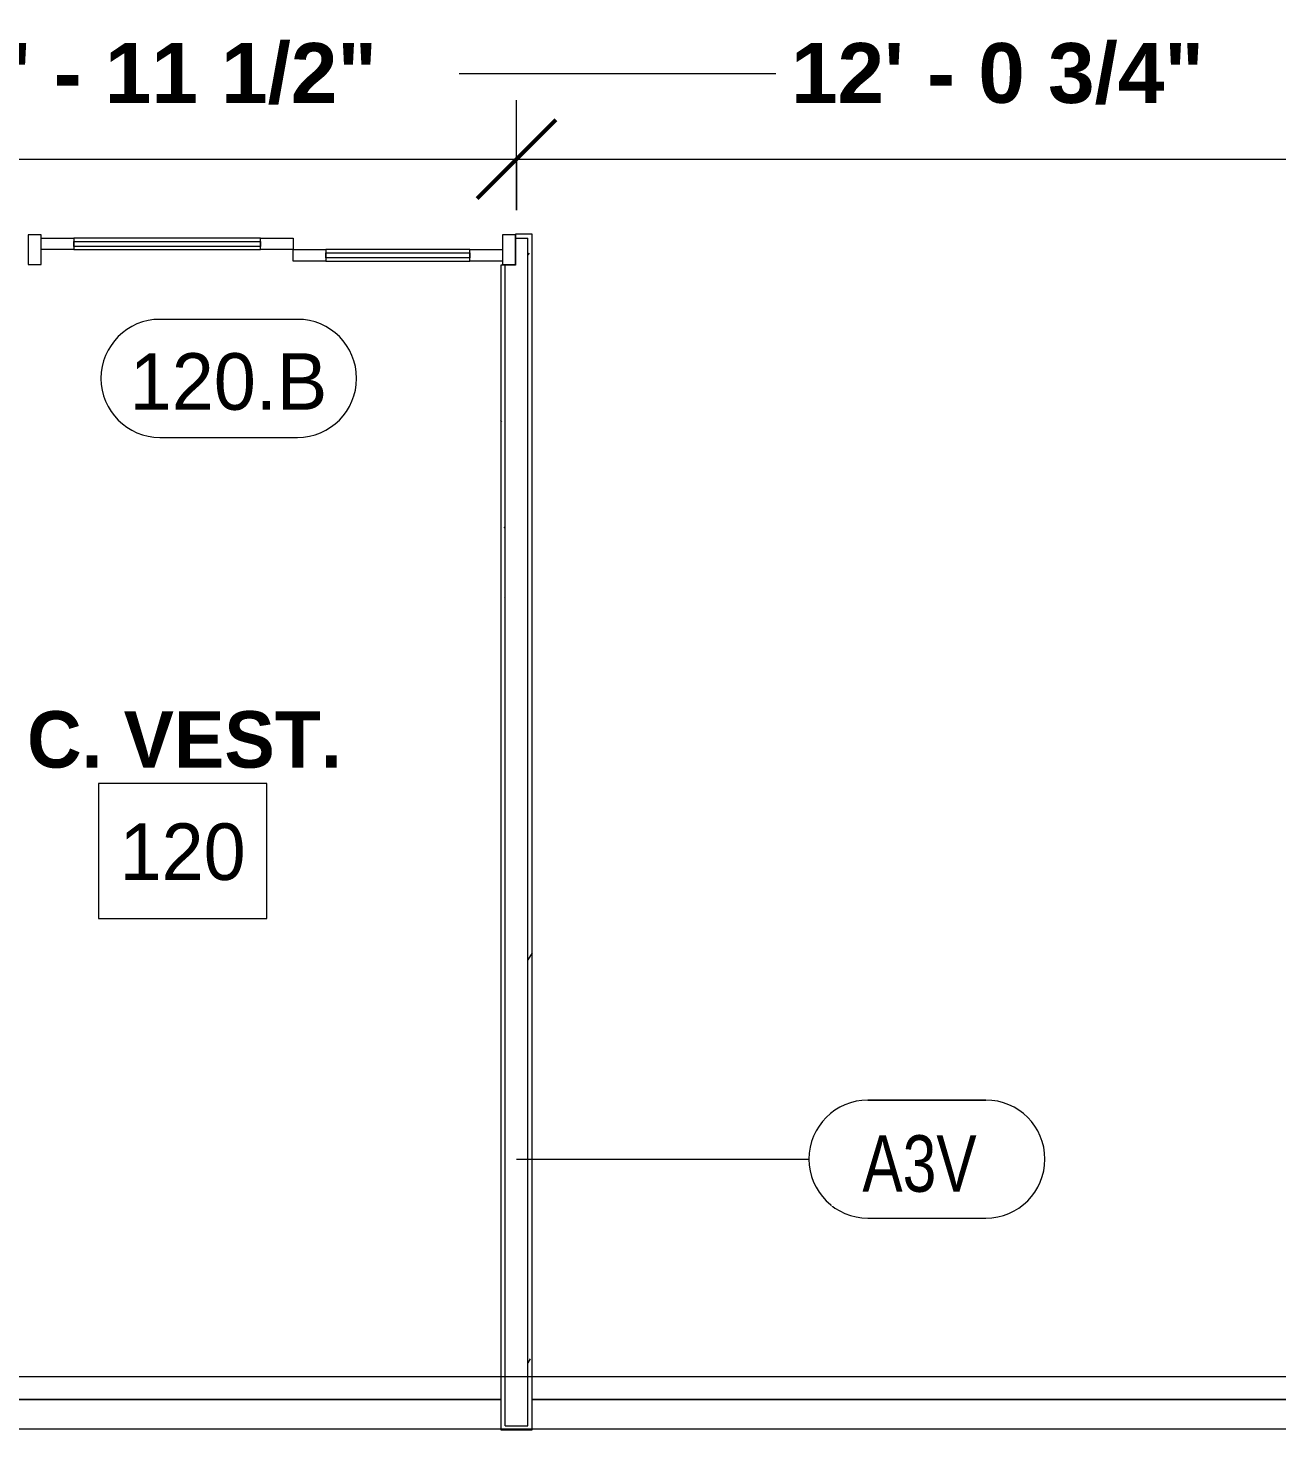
# Model space of a CAD drawing. Header units: inches. Extents: x 21592 to 24810, y -23179 to -20467.
# Drawn here: x 22094.6 to 22285.1, y -22795.4 to -22581.6 of the extents above; entities that cross this region are included whole.
import ezdxf

# ---------------------------------------------------------------- set-up
doc = ezdxf.new("R2010")
doc.units = ezdxf.units.IN
doc.header["$MEASUREMENT"] = 0
doc.linetypes.add('Grid Line 1_2_', pattern=[0.875, 0.5, -0.125, 0.125, -0.125])
for name, color, linetype, lineweight in [('A-ANNO-DIMS', 211, 'Continuous', 9), ('A-ANNO-DIMS-96', 211, 'Continuous', 9), ('A-AREA-IDEN', 2, 'Continuous', 9), ('A-DOOR', 31, 'Continuous', 20), ('A-DOOR-IDEN', 31, 'Continuous', 9), ('A-FLOR', 192, 'Continuous', 20), ('A-GLAZ-CWMG', 51, 'Continuous', 20), ('A-WALL', 113, 'Continuous', 20), ('A-WALL-IDEN', 211, 'Continuous', 9), ('A-WALL-PATT', 111, 'Continuous', 50), ('G-ANNO-SYMB', 111, 'Continuous', 9), ('I-WALL', 2, 'Continuous', 20), ('L-SITE-WALL', 31, 'Continuous', 20), ('S-GRID', 1, 'Continuous', 9)]:
    doc.layers.add(name, color=color, linetype=linetype, lineweight=lineweight)
doc.styles.add('Arial_B', font='arialbd.ttf', dxfattribs={"height": 9.132806})
doc.styles.add('Century Gothic', font='GOTHIC.TTF', dxfattribs={"height": 8.622671})
doc.styles.add('Century Gothic_1', font='GOTHIC.TTF', dxfattribs={"width": 0.8, "height": 8.622671})
doc.styles.add('Century Gothic_B', font='GOTHICB.TTF', dxfattribs={"height": 8.616719})
doc.dimstyles.new('OD_Dimension_2', dxfattribs={"dimscale": 12, "dimtxt": 9, "dimasz": 1, "dimexe": 0.75, "dimexo": 0.5, "dimgap": 0.5, "dimtad": 1, "dimdec": 4, "dimrnd": 0.0625, "dimzin": 3, "dimdsep": 46, "dimlunit": 4, "dimtxsty": 'Arial_B', "dimblk1": 'OBLIQUE', "dimblk2": 'OBLIQUE', "dimsah": 1, "dimcen": 0.09, "dimdle": 0.75, "dimazin": 0, "dimtfac": 1, "dimtdec": 4, "dimtix": 1, "dimtmove": 0, "dimatfit": 3, "dimfxl": 1, "dimtvp": 1, "dimtfill": 1, "dimfrac": 2, "dimtolj": 1, "dimtzin": 0, "dimlwd": 13, "dimlwe": 13, "dimarcsym": 2})
doc.dimstyles.new('OD_Dimension_3', dxfattribs={"dimscale": 12, "dimtxt": 9, "dimasz": 1, "dimexe": 0.75, "dimexo": 0.5, "dimgap": 0.5, "dimtad": 1, "dimdec": 4, "dimrnd": 0.0625, "dimzin": 3, "dimdsep": 46, "dimlunit": 4, "dimtxsty": 'Arial_B', "dimblk1": 'OBLIQUE', "dimblk2": 'OBLIQUE', "dimsah": 1, "dimcen": 0.09, "dimdle": 0.75, "dimazin": 0, "dimtfac": 1, "dimtdec": 4, "dimtix": 1, "dimtmove": 0, "dimatfit": 3, "dimfxl": 1, "dimtvp": 1, "dimtfill": 1, "dimfrac": 2, "dimtolj": 1, "dimtzin": 0, "dimlwd": 13, "dimlwe": 13, "dimarcsym": 2})
pattern_1 = [(0, (0, 0), (30.72, 7.68), [1.267, -21.773, 1.267, -21.773, -122.88]), (0, (0, 0), (30.72, 7.68), [-46.08, 1.267, -44.813, 1.267, -21.773, -53.76]), (0, (0, 0), (30.72, 7.68), [-115.2, 1.267, -14.093, 1.267, -37.133]), (120, (11.52, 3.84), (-22.0110751, 22.7643004), [1.267, -21.773, 1.267, -21.773, -122.88]), (120, (11.52, 3.84), (-22.0110751, 22.7643004), [-46.08, 1.267, -44.813, 1.267, -21.773, -53.76]), (120, (11.52, 3.84), (-22.0110751, 22.7643004), [-115.2, 1.267, -14.093, 1.267, -37.133]), (240, (15.36, 19.2), (-8.7089249, -30.4443004), [1.267, -21.773, 1.267, -21.773, -122.88]), (240, (15.36, 19.2), (-8.7089249, -30.4443004), [-46.08, 1.267, -44.813, 1.267, -21.773, -53.76]), (240, (15.36, 19.2), (-8.7089249, -30.4443004), [-115.2, 1.267, -14.093, 1.267, -37.133])]

# ---------------------------------------------------------------- blocks, each defined once
blk = doc.blocks.new('Struct_Xcel_Sports Complex_rvt-1-Enlarged First Floor Plan _West_')
at = {"layer": 'A-FLOR', "color": 43, "lineweight": 13}
for p, q in [((22166.77, -22790.8), (22066.14, -22790.8)), ((22314.02, -22790.8), (22171.52, -22790.8))]:
    blk.add_line(p, q, dxfattribs=at)
at = {"layer": 'L-SITE-WALL', "color": 43, "lineweight": 13}
for p, q in [((22066.14, -22790.8), (22166.77, -22790.8)), ((22171.52, -22790.8), (22314.02, -22790.8))]:
    blk.add_line(p, q, dxfattribs=at)
blk = doc.blocks.new('Sliding Door - one-1327540-Enlarged First Floor Plan _West_')
at = {"layer": 'A-DOOR', "color": 7}
for p, q in [((-35.19, 2.5), (-30.19, 2.5)), ((-30.19, 2.5), (-30.19, 0.75)), ((-1.75, 2.5), (3.25, 2.5)), ((-1.75, 0.75), (-1.75, 2.5)), ((3.25, 2.5), (3.25, 0.75)), ((-30.19, 0.75), (-35.19, 0.75)), ((-30.19, 1.25), (-30.19, 2)), ((-30.19, 2), (-1.75, 2)), ((-1.75, 1.25), (-30.19, 1.25)), ((-1.75, 2), (-1.75, 1.25)), ((3.25, 0.75), (-1.75, 0.75)), ((3.25, -1), (3.25, 0.75)), ((3.25, 0.75), (8.25, 0.75)), ((8.25, 0.75), (8.25, -1)), ((8.25, -0.5), (8.25, 0.25)), ((8.25, 0.25), (30.19, 0.25)), ((30.19, -1), (30.19, 0.75)), ((30.19, 0.75), (35.19, 0.75)), ((30.19, 0.25), (30.19, -0.5)), ((8.25, -1), (3.25, -1)), ((30.19, -0.5), (8.25, -0.5)), ((35.19, -1), (30.19, -1))]:
    blk.add_line(p, q, dxfattribs=at)
at = {"layer": 'A-DOOR', "color": 43, "lineweight": 13}
for p, q in [((-1.75, 2.5), (-30.19, 2.5)), ((-30.19, 0.75), (-1.75, 0.75)), ((30.19, 0.75), (8.25, 0.75)), ((8.25, -1), (30.19, -1))]:
    blk.add_line(p, q, dxfattribs=at)
blk = doc.blocks.new('Rectangular Mullion - Exterior 2_ x 4_5_-1327247-Enlarged First Floor Plan _West_')
at = {"layer": 'A-GLAZ-CWMG', "color": 7}
for p, q in [((0, 3), (-2, 3)), ((-2, 3), (-2, -1.5)), ((0, -1.5), (0, 3)), ((-2, -1.5), (0, -1.5))]:
    blk.add_line(p, q, dxfattribs=at)
blk = doc.blocks.new('Rectangular Mullion - Exterior 2_ x 4_5_-1115231-Enlarged First Floor Plan _West_')
at = {"layer": 'A-GLAZ-CWMG', "color": 7}
for p, q in [((-1, 3), (1, 3)), ((-1, -1.5), (-1, 3)), ((1, 3), (1, -1.5)), ((1, -1.5), (-1, -1.5))]:
    blk.add_line(p, q, dxfattribs=at)
blk = doc.blocks.new('Door Tag - Door Tag-4658-Enlarged First Floor Plan _West_')
at = {"layer": 'A-DOOR-IDEN', "color": 153}
for p, q in [((0.109375, 0.09375), (-0.109375, 0.09375)), ((-0.109375, -0.09375), (0.109375, -0.09375))]:
    blk.add_line(p, q, dxfattribs=at)
for centre, start, end in [((-0.109375, 0), 90, 270), ((0.109375, 0), 270, 90)]:
    blk.add_arc(centre, 0.09375, start, end, dxfattribs=at)
blk = doc.blocks.new('Wall Tag - 1_4_-1369832-Enlarged First Floor Plan _West_')
at = {"layer": 'A-WALL-IDEN', "color": 153}
for p, q in [((-0.0822, 0.0968), (0.1053, 0.0968)), ((0.1053, 0.0968), (-0.0822, 0.0968)), ((-0.0822, -0.0907), (0.1053, -0.0907)), ((-0.0822, -0.0907), (0.1053, -0.0907))]:
    blk.add_line(p, q, dxfattribs=at)
for centre, start, end in [((-0.0822, 0.0031), 90, 270), ((-0.0822, 0.0031), 90, 270), ((0.1053, 0.0031), 270, 90), ((0.1053, 0.0031), 270, 90)]:
    blk.add_arc(centre, 0.0937, start, end, dxfattribs=at)
blk = doc.blocks.new('DIMBLOCK21-Enlarged First Floor Plan _West_')
at = {"layer": 'A-ANNO-DIMS-96', "lineweight": 13}
for p, q in [((22169.14, -22609.43), (22169.14, -22592.62)), ((22061.64, -22599.14), (22061.64, -22610.62)), ((22061.64, -22601.62), (22061.64, -22599.14)), ((22052.64, -22601.62), (22169.14, -22601.62)), ((22169.14, -22601.62), (22169.14, -22609.43))]:
    blk.add_line(p, q, dxfattribs=at)
at = {"layer": 'A-ANNO-DIMS-96', "lineweight": 50}
for p, q in [((22061.64, -22601.62), (22067.64, -22595.62)), ((22169.14, -22601.62), (22175.14, -22595.62)), ((22061.64, -22601.62), (22055.64, -22607.62)), ((22169.14, -22601.62), (22163.14, -22607.62))]:
    blk.add_line(p, q, dxfattribs=at)
at = {"layer": 'A-ANNO-DIMS-96', "color": 0, "lineweight": 13, "insert": (22084.89, -22583.92), "char_height": 9.1328, "width": 73.2, "attachment_point": 1, "line_spacing_factor": 0.938532, "style": 'Arial_B', "bg_fill": 3, "box_fill_scale": 1.25, "bg_fill_color": 0, "bg_fill_transparency": 0}
blk.add_mtext('8\' - 11 1/2"', dxfattribs=at)
blk = doc.blocks.new('_Oblique')
at = {"color": 0, "linetype": 'ByBlock', "lineweight": -2}
blk.add_line((-0.5, -0.5), (0.5, 0.5), dxfattribs=at)
blk = doc.blocks.new('DIMBLOCK22-Enlarged First Floor Plan _West_')
at = {"layer": 'A-ANNO-DIMS-96', "lineweight": 13}
for p, q in [((22169.14, -22609.43), (22169.14, -22592.62)), ((22313.89, -22599.14), (22313.89, -22610.62)), ((22313.89, -22601.62), (22313.89, -22599.14)), ((22169.14, -22601.62), (22322.89, -22601.62)), ((22169.14, -22601.62), (22169.14, -22609.43))]:
    blk.add_line(p, q, dxfattribs=at)
at = {"layer": 'A-ANNO-DIMS-96', "lineweight": 50}
for p, q in [((22169.14, -22601.62), (22175.14, -22595.62)), ((22313.89, -22601.62), (22319.89, -22595.62)), ((22169.14, -22601.62), (22163.14, -22607.62)), ((22313.89, -22601.62), (22307.89, -22607.62))]:
    blk.add_line(p, q, dxfattribs=at)
at = {"layer": 'A-ANNO-DIMS-96', "color": 0, "lineweight": 13, "insert": (22211.02, -22583.92), "char_height": 9.1328, "width": 73.2, "attachment_point": 1, "line_spacing_factor": 0.938532, "style": 'Arial_B', "bg_fill": 3, "box_fill_scale": 1.25, "bg_fill_color": 0, "bg_fill_transparency": 0}
blk.add_mtext('12\' - 0 3/4"', dxfattribs=at)

msp = doc.modelspace()

# ---------------------------------------------------------------- hatches: boundary and pattern name
at = {"layer": 'A-WALL-PATT', "lineweight": 9}
h = msp.add_hatch(dxfattribs=at)
h.set_pattern_fill('FP_11', color=8, style=0, pattern_type=2)
h.set_pattern_definition(pattern_1)
h.paths.add_polyline_path([(22167.39023, -22795.42781), (22171.51523, -22795.42781), (22171.51523, -22613.67781), (22170.89023, -22613.67781), (22170.89023, -22794.80281), (22167.39023, -22794.80281)], flags=0)
h = msp.add_hatch(dxfattribs=at)
h.set_pattern_fill('FP_11', color=8, style=0, pattern_type=2)
h.set_pattern_definition(pattern_1)
h.paths.add_polyline_path([(22166.76523, -22795.42781), (22167.39023, -22795.42781), (22167.39023, -22617.80281), (22166.76523, -22617.80281), (22166.76523, -22724.08813)], flags=0)

# ---------------------------------------------------------------- linework, layer by layer
at = {"layer": 'A-AREA-IDEN', "flags": 128}
msp.add_lwpolyline([(22105.36314, -22696.83665), (22105.36314, -22717.40808), (22131.07314, -22717.40808), (22131.07314, -22696.83665)], close=True, dxfattribs=at)
at = {"layer": 'A-WALL', "color": 7}
for p, q in [((22169.01523, -22613.67781), (22170.89023, -22613.67781)), ((22170.89023, -22794.80281), (22170.89023, -22613.67781)), ((22167.39023, -22794.80281), (22167.39023, -22617.80281)), ((22167.39023, -22794.80281), (22170.89023, -22794.80281))]:
    msp.add_line(p, q, dxfattribs=at)
at = {"layer": 'A-WALL-IDEN', "color": 153}
msp.add_line((22169.14023, -22754.12546), (22213.7449, -22754.12546), dxfattribs=at)
at = {"layer": 'G-ANNO-SYMB'}
msp.add_line((24577.89246, -22588.63029), (21856.39913, -22588.63029), dxfattribs=at)
at = {"layer": 'I-WALL', "color": 7}
for p, q in [((22171.51523, -22613.05281), (22169.01523, -22613.05281)), ((22169.01523, -22613.05281), (22169.01523, -22617.80281)), ((22171.51523, -22795.42781), (22171.51523, -22613.05281)), ((22166.76523, -22617.80281), (22166.76523, -22795.42781)), ((22169.01523, -22617.80281), (22166.76523, -22617.80281)), ((22166.76523, -22795.42781), (22171.51523, -22795.42781))]:
    msp.add_line(p, q, dxfattribs=at)
at = {"layer": 'S-GRID', "linetype": 'Grid Line 1_2_'}
for p, q in [((24479.10753, -22787.30281), (21657.56096, -22787.30281)), ((24588.97484, -22787.30281), (21790.20666, -22787.30281)), ((24431.10753, -22795.30281), (21705.56096, -22795.30281)), ((24540.97484, -22795.30281), (21852.86259, -22795.30281))]:
    msp.add_line(p, q, dxfattribs=at)

# ---------------------------------------------------------------- block references
at = {"layer": 'A-DOOR', "color": 43, "lineweight": 13}
msp.add_blockref('Sliding Door - one-1327540-Enlarged First Floor Plan _West_', (22131.82773, -22616.17781), dxfattribs=at)
at = {"layer": 'A-DOOR-IDEN', "color": 153, "xscale": 95.99999999999994, "yscale": 95.99999999999994, "zscale": 95.99999999999994}
msp.add_blockref('Door Tag - Door Tag-4658-Enlarged First Floor Plan _West_', (22125.25856, -22635.05878), dxfattribs=at)
at = {"layer": 'A-GLAZ-CWMG', "color": 43, "lineweight": 13, "extrusion": (0, 0, -1)}
msp.add_blockref('Rectangular Mullion - Exterior 2_ x 4_5_-1115231-Enlarged First Floor Plan _West_', (-22095.64023, -22616.17781), dxfattribs=at)
at = {"layer": 'A-GLAZ-CWMG', "color": 43, "lineweight": 13}
msp.add_blockref('Rectangular Mullion - Exterior 2_ x 4_5_-1327247-Enlarged First Floor Plan _West_', (22169.01523, -22616.17781), dxfattribs=at)
at = {"layer": 'A-WALL-IDEN', "color": 153, "xscale": 95.99999999999994, "yscale": 95.99999999999994, "zscale": 95.99999999999994}
msp.add_blockref('Wall Tag - 1_4_-1369832-Enlarged First Floor Plan _West_', (22230.64023, -22754.41917), dxfattribs=at)

# ---------------------------------------------------------------- texts
at = {"layer": 'A-AREA-IDEN', "attachment_point": 2}
for s, insert, char_height, width, line_spacing_factor, style in [('C. VEST.', (22118.50417, -22685.81278), 8.616719, 54.216, 0.984796, 'Century Gothic_B'), ('120', (22118.21814, -22702.92827), 8.622671, 23.652, 0.984117, 'Century Gothic')]:
    msp.add_mtext(s, dxfattribs=dict(at, insert=insert, char_height=char_height, width=width, line_spacing_factor=line_spacing_factor, style=style))
at = {"layer": 'A-DOOR-IDEN', "insert": (22125.21724, -22631.22748), "char_height": 8.622671, "width": 35.64, "attachment_point": 2, "line_spacing_factor": 0.984117, "style": 'Century Gothic'}
msp.add_mtext('120.B', dxfattribs=at)

# ---------------------------------------------------------------- next in the draw order: texts
at = {"layer": 'A-WALL-IDEN', "insert": (22230.61136, -22750.48484), "char_height": 8.622671, "width": 22.464, "attachment_point": 2, "line_spacing_factor": 0.984117, "style": 'Century Gothic_1', "bg_fill": 3, "box_fill_scale": 1.25, "bg_fill_color": 0, "bg_fill_transparency": 0}
msp.add_mtext('A3V', dxfattribs=at)

# ---------------------------------------------------------------- next in the draw order: dimensions: what is measured, and where the dimension line sits
at = {"layer": 'A-ANNO-DIMS', "lineweight": 13}
dim = msp.add_linear_dim(base=(22169.14023, -22601.62374), p1=(22061.64023, -22593.13846), p2=(22169.14023, -22615.42781), dimstyle='OD_Dimension_3', override={"dimpost": '<>', "dimfxl": 109.786452}, dxfattribs=at)
dim.commit()
dim.dimension.update_dxf_attribs({"geometry": 'DIMBLOCK21-Enlarged First Floor Plan _West_', "text_midpoint": (22115.39023, -22590.89848)})

# ---------------------------------------------------------------- next in the draw order: dimensions: what is measured, and where the dimension line sits
dim = msp.add_linear_dim(base=(22313.89023, -22601.62374), p1=(22169.14023, -22615.42781), p2=(22313.89023, -22593.13846), dimstyle='OD_Dimension_2', override={"dimpost": '<>', "dimfxl": 146.45606}, dxfattribs=at)
dim.commit()
dim.dimension.update_dxf_attribs({"geometry": 'DIMBLOCK22-Enlarged First Floor Plan _West_', "text_midpoint": (22241.51523, -22590.9016)})

# ---------------------------------------------------------------- next in the draw order: block references
at = {"lineweight": 5}
msp.add_blockref('Struct_Xcel_Sports Complex_rvt-1-Enlarged First Floor Plan _West_', (0, 0), dxfattribs=at)

doc.saveas('drawing.dxf')
